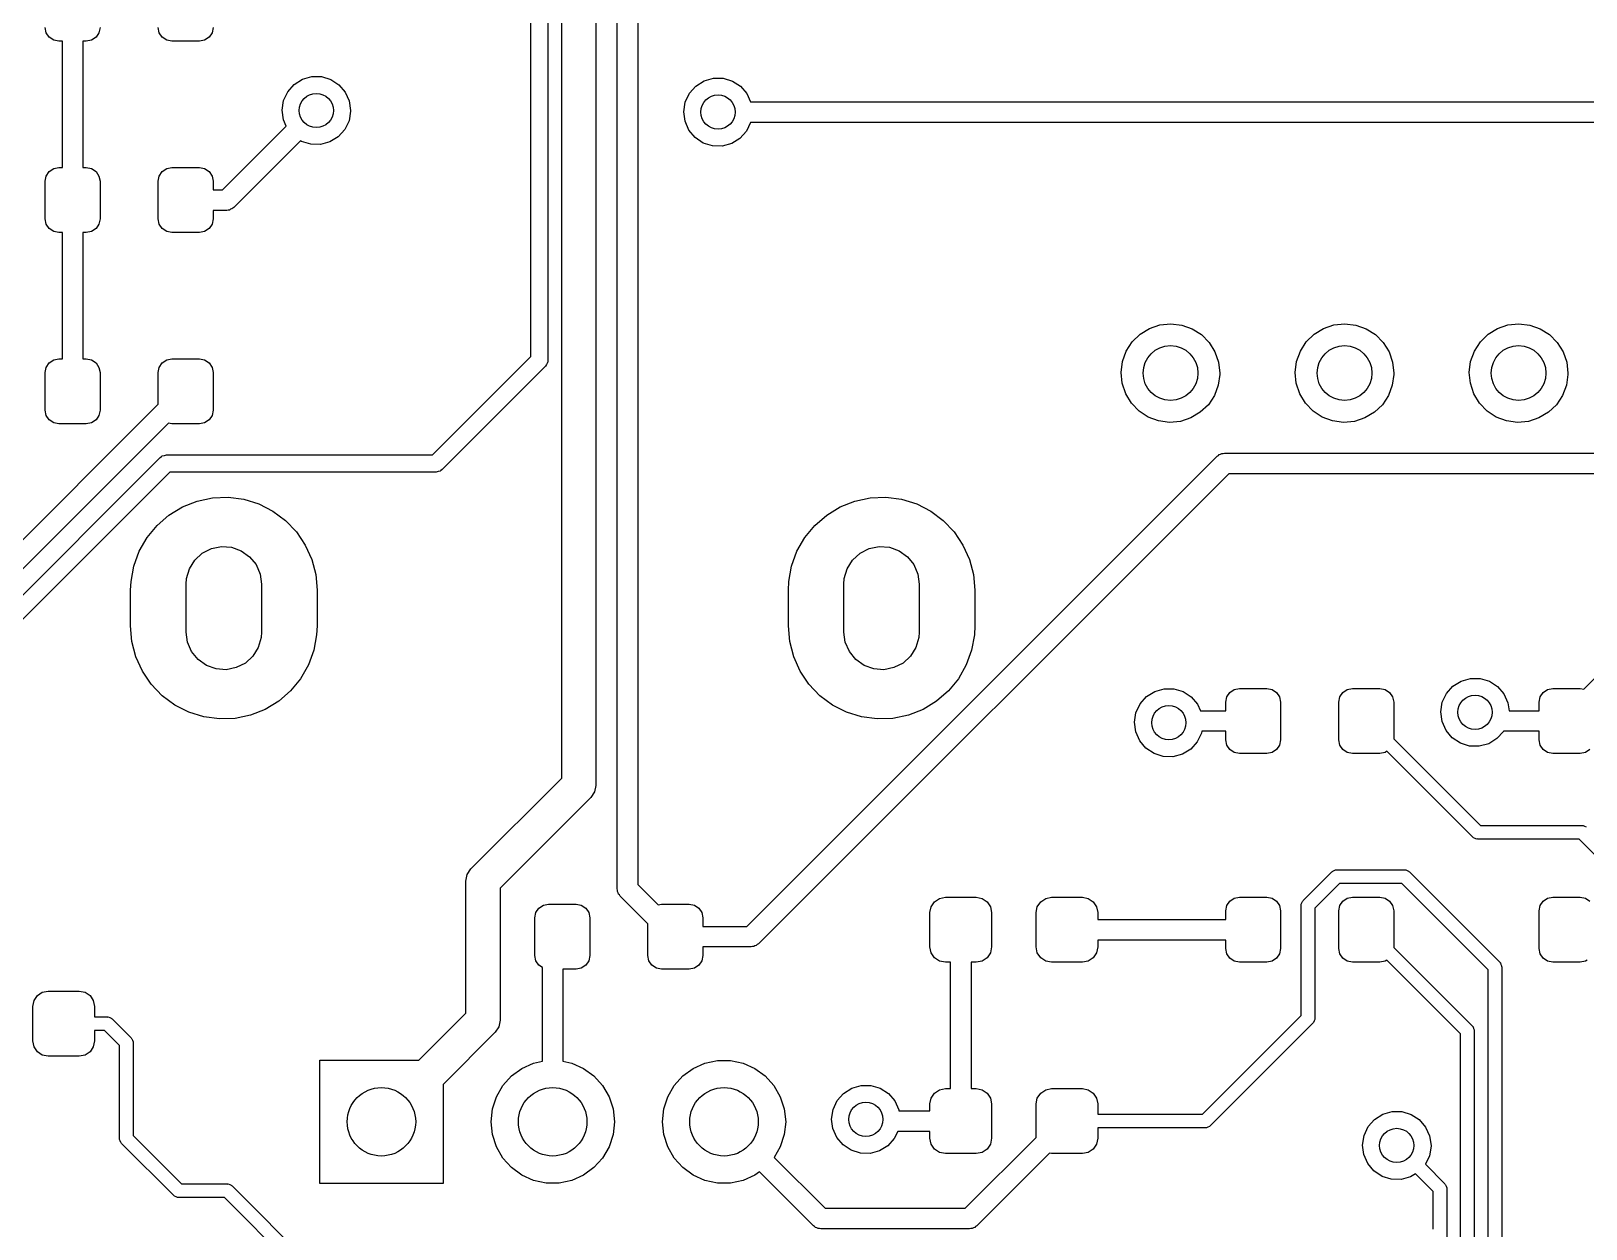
# Model space of a CAD drawing. Extents: x 74 to 208, y -143 to -31.
# Drawn here: x 104.78 to 127.47, y -90.47 to -72.99 of the extents above; entities that cross this region are included whole.
import ezdxf

# ---------------------------------------------------------------- set-up
doc = ezdxf.new("R2010")
doc.units = 0
doc.layers.add('BLACK', color=7, linetype='CONTINUOUS')

msp = doc.modelspace()

# ---------------------------------------------------------------- linework, layer by layer
at = {"layer": 'BLACK', "linetype": 'CONTINUOUS'}
for p, q in [((113.337, -85.5096), (113.337, -68.9356)), ((112.526, -83.8942), (112.526, -69.1408)), ((113.026, -69.0372), (113.026, -83.9978)), ((113.637, -68.9977), (113.637, -85.4475)), ((112.326, -69.8851), (112.326, -77.7905)), ((112.076, -77.7387), (112.076, -69.9369)), ((105.003, -73.0101), (104.988, -72.9336)), ((105.047, -73.075), (105.003, -73.0101)), ((105.773, -73.0101), (105.73, -73.075)), ((105.788, -72.9336), (105.773, -73.0101)), ((106.653, -73.0101), (106.638, -72.9336)), ((106.697, -73.075), (106.653, -73.0101)), ((107.423, -73.0101), (107.38, -73.075)), ((107.438, -72.9336), (107.423, -73.0101)), ((105.112, -73.1184), (105.047, -73.075)), ((105.188, -73.1336), (105.112, -73.1184)), ((105.238, -73.1336), (105.188, -73.1336)), ((105.238, -74.9776), (105.238, -73.1336)), ((105.588, -73.1336), (105.538, -73.1336)), ((105.538, -73.1336), (105.538, -74.9776)), ((105.665, -73.1184), (105.588, -73.1336)), ((105.73, -73.075), (105.665, -73.1184)), ((106.762, -73.1184), (106.697, -73.075)), ((106.838, -73.1336), (106.762, -73.1184)), ((107.238, -73.1336), (106.838, -73.1336)), ((107.315, -73.1184), (107.238, -73.1336)), ((107.38, -73.075), (107.315, -73.1184)), ((108.621, -73.7637), (108.741, -73.688)), ((108.741, -73.688), (108.878, -73.6491)), ((108.878, -73.6491), (109.019, -73.6499)), ((109.019, -73.6499), (109.155, -73.6906)), ((109.155, -73.6906), (109.274, -73.7677)), ((114.484, -73.7872), (114.604, -73.7116)), ((114.604, -73.7116), (114.74, -73.6726)), ((114.74, -73.6726), (114.882, -73.6735)), ((114.882, -73.6735), (115.018, -73.7141)), ((115.018, -73.7141), (115.137, -73.7912)), ((108.467, -73.9983), (108.528, -73.8699)), ((108.528, -73.8699), (108.621, -73.7637)), ((109.274, -73.7677), (109.367, -73.8751)), ((109.367, -73.8751), (109.425, -74.0041)), ((114.33, -74.0218), (114.39, -73.8935)), ((114.39, -73.8935), (114.484, -73.7872)), ((115.137, -73.7912), (115.229, -73.8986)), ((115.229, -73.8986), (115.284, -74.018)), ((108.446, -74.1383), (108.467, -73.9983)), ((108.464, -74.2789), (108.446, -74.1383)), ((109.445, -74.1567), (109.422, -74.2965)), ((109.425, -74.0041), (109.445, -74.1444)), ((109.445, -74.1444), (109.445, -74.1567)), ((114.308, -74.1619), (114.33, -74.0218)), ((114.326, -74.3025), (114.308, -74.1619)), ((115.284, -74.018), (132.537, -74.018)), ((107.575, -75.3026), (108.505, -74.3726)), ((108.505, -74.3726), (108.464, -74.2789)), ((109.36, -74.424), (109.265, -74.5291)), ((109.422, -74.2965), (109.36, -74.424)), ((114.384, -74.4322), (114.326, -74.3025)), ((115.284, -74.32), (115.223, -74.4476)), ((115.285, -74.318), (115.284, -74.32)), ((132.475, -74.318), (115.285, -74.318)), ((108.716, -74.5862), (107.743, -75.5587)), ((108.73, -74.5957), (108.716, -74.5862)), ((108.866, -74.638), (108.73, -74.5957)), ((109.007, -74.6406), (108.866, -74.638)), ((109.144, -74.6033), (109.007, -74.6406)), ((109.265, -74.5291), (109.144, -74.6033)), ((114.475, -74.5407), (114.384, -74.4322)), ((114.593, -74.6193), (114.475, -74.5407)), ((114.728, -74.6616), (114.593, -74.6193)), ((115.007, -74.6269), (114.87, -74.6642)), ((115.127, -74.5527), (115.007, -74.6269)), ((115.223, -74.4476), (115.127, -74.5527)), ((114.87, -74.6642), (114.728, -74.6616)), ((104.988, -75.1776), (105.003, -75.1011)), ((105.003, -75.1011), (105.047, -75.0362)), ((105.047, -75.0362), (105.112, -74.9928)), ((105.112, -74.9928), (105.188, -74.9776)), ((105.188, -74.9776), (105.238, -74.9776)), ((105.538, -74.9776), (105.588, -74.9776)), ((105.588, -74.9776), (105.665, -74.9928)), ((105.665, -74.9928), (105.73, -75.0362)), ((105.73, -75.0362), (105.773, -75.1011)), ((105.773, -75.1011), (105.788, -75.1776)), ((106.638, -75.1776), (106.653, -75.1011)), ((106.653, -75.1011), (106.697, -75.0362)), ((106.697, -75.0362), (106.762, -74.9928)), ((106.762, -74.9928), (106.838, -74.9776)), ((106.838, -74.9776), (107.238, -74.9776)), ((107.238, -74.9776), (107.315, -74.9928)), ((107.315, -74.9928), (107.38, -75.0362)), ((107.38, -75.0362), (107.423, -75.1011)), ((107.423, -75.1011), (107.438, -75.1776)), ((104.988, -75.7276), (104.988, -75.1776)), ((105.788, -75.1776), (105.788, -75.7276)), ((106.638, -75.7276), (106.638, -75.1776)), ((107.438, -75.1776), (107.438, -75.3026)), ((107.438, -75.3026), (107.575, -75.3026)), ((107.743, -75.5587), (107.726, -75.5685)), ((105.003, -75.8041), (104.988, -75.7276)), ((105.788, -75.7276), (105.773, -75.8041)), ((106.653, -75.8041), (106.638, -75.7276)), ((107.438, -75.7276), (107.423, -75.8041)), ((107.637, -75.6026), (107.438, -75.6026)), ((107.438, -75.6026), (107.438, -75.7276)), ((107.656, -75.5975), (107.637, -75.6026)), ((107.676, -75.5975), (107.656, -75.5975)), ((107.693, -75.5876), (107.676, -75.5975)), ((107.712, -75.5825), (107.693, -75.5876)), ((107.726, -75.5685), (107.712, -75.5825)), ((105.047, -75.869), (105.003, -75.8041)), ((105.112, -75.9124), (105.047, -75.869)), ((105.188, -75.9276), (105.112, -75.9124)), ((105.238, -75.9276), (105.188, -75.9276)), ((105.238, -77.7716), (105.238, -75.9276)), ((105.588, -75.9276), (105.538, -75.9276)), ((105.538, -75.9276), (105.538, -77.7716)), ((105.665, -75.9124), (105.588, -75.9276)), ((105.73, -75.869), (105.665, -75.9124)), ((105.773, -75.8041), (105.73, -75.869)), ((106.697, -75.869), (106.653, -75.8041)), ((106.762, -75.9124), (106.697, -75.869)), ((106.838, -75.9276), (106.762, -75.9124)), ((107.238, -75.9276), (106.838, -75.9276)), ((107.315, -75.9124), (107.238, -75.9276)), ((107.38, -75.869), (107.315, -75.9124)), ((107.423, -75.8041), (107.38, -75.869)), ((120.969, -77.4106), (121.105, -77.3265)), ((121.105, -77.3265), (121.257, -77.2748)), ((121.257, -77.2748), (121.417, -77.258)), ((121.417, -77.258), (121.576, -77.277)), ((121.576, -77.277), (121.728, -77.3309)), ((121.728, -77.3309), (121.863, -77.4169)), ((123.509, -77.4106), (123.645, -77.3265)), ((123.645, -77.3265), (123.797, -77.2748)), ((123.797, -77.2748), (123.957, -77.258)), ((123.957, -77.258), (124.116, -77.277)), ((124.116, -77.277), (124.268, -77.3309)), ((124.268, -77.3309), (124.403, -77.4169)), ((126.049, -77.4106), (126.185, -77.3265)), ((126.185, -77.3265), (126.337, -77.2748)), ((126.337, -77.2748), (126.497, -77.258)), ((126.497, -77.258), (126.656, -77.277)), ((126.656, -77.277), (126.808, -77.3309)), ((126.808, -77.3309), (126.943, -77.4169)), ((120.767, -77.6579), (120.854, -77.5229)), ((120.854, -77.5229), (120.969, -77.4106)), ((121.863, -77.4169), (121.976, -77.5308)), ((121.976, -77.5308), (122.061, -77.6669)), ((123.307, -77.6579), (123.394, -77.5229)), ((123.394, -77.5229), (123.509, -77.4106)), ((124.403, -77.4169), (124.516, -77.5308)), ((124.516, -77.5308), (124.601, -77.6669)), ((125.847, -77.6579), (125.934, -77.5229)), ((125.934, -77.5229), (126.049, -77.4106)), ((126.943, -77.4169), (127.056, -77.5308)), ((127.056, -77.5308), (127.141, -77.6669)), ((105.003, -77.8951), (105.047, -77.8302)), ((105.047, -77.8302), (105.112, -77.7868)), ((105.112, -77.7868), (105.188, -77.7716)), ((105.188, -77.7716), (105.238, -77.7716)), ((105.538, -77.7716), (105.588, -77.7716)), ((105.588, -77.7716), (105.665, -77.7868)), ((105.665, -77.7868), (105.73, -77.8302)), ((105.73, -77.8302), (105.773, -77.8951)), ((106.653, -77.8951), (106.697, -77.8302)), ((106.697, -77.8302), (106.762, -77.7868)), ((106.762, -77.7868), (106.838, -77.7716)), ((106.838, -77.7716), (107.238, -77.7716)), ((107.238, -77.7716), (107.315, -77.7868)), ((107.315, -77.7868), (107.38, -77.8302)), ((107.38, -77.8302), (107.423, -77.8951)), ((110.641, -79.1738), (112.076, -77.7387)), ((112.321, -77.826), (112.305, -77.8519)), ((112.322, -77.8196), (112.321, -77.826)), ((112.324, -77.8171), (112.322, -77.8196)), ((112.326, -77.7905), (112.323, -77.8125)), ((112.323, -77.8125), (112.324, -77.8171)), ((120.692, -77.9679), (120.712, -77.8087)), ((120.712, -77.8087), (120.767, -77.6579)), ((122.061, -77.6669), (122.114, -77.8185)), ((122.114, -77.8185), (122.132, -77.978)), ((123.232, -77.9679), (123.252, -77.8087)), ((123.252, -77.8087), (123.307, -77.6579)), ((124.601, -77.6669), (124.654, -77.8185)), ((124.654, -77.8185), (124.672, -77.978)), ((125.772, -77.9679), (125.792, -77.8087)), ((125.792, -77.8087), (125.847, -77.6579)), ((127.141, -77.6669), (127.194, -77.8185)), ((127.194, -77.8185), (127.212, -77.978)), ((104.988, -77.9716), (105.003, -77.8951)), ((104.988, -78.5216), (104.988, -77.9716)), ((105.773, -77.8951), (105.788, -77.9716)), ((105.788, -77.9716), (105.788, -78.5216)), ((106.638, -77.9716), (106.653, -77.8951)), ((106.638, -78.4345), (106.638, -77.9716)), ((107.423, -77.8951), (107.438, -77.9716)), ((107.438, -77.9716), (107.438, -78.5216)), ((112.29, -77.8789), (110.782, -79.3872)), ((112.305, -77.8519), (112.29, -77.8789)), ((120.708, -78.1277), (120.692, -77.9679)), ((122.132, -77.9981), (122.109, -78.1571)), ((122.132, -77.978), (122.132, -77.9981)), ((123.248, -78.1277), (123.232, -77.9679)), ((124.672, -77.9981), (124.649, -78.1571)), ((124.672, -77.978), (124.672, -77.9981)), ((125.788, -78.1277), (125.772, -77.9679)), ((127.212, -77.9981), (127.189, -78.1571)), ((127.212, -77.978), (127.212, -77.9981)), ((120.758, -78.28), (120.708, -78.1277)), ((120.842, -78.4173), (120.758, -78.28)), ((122.109, -78.1571), (122.052, -78.3071)), ((123.298, -78.28), (123.248, -78.1277)), ((123.382, -78.4173), (123.298, -78.28)), ((124.649, -78.1571), (124.592, -78.3071)), ((125.838, -78.28), (125.788, -78.1277)), ((125.922, -78.4173), (125.838, -78.28)), ((127.189, -78.1571), (127.132, -78.3071)), ((98.0649, -87.0077), (106.638, -78.4345)), ((120.953, -78.5328), (120.842, -78.4173)), ((121.964, -78.4408), (121.847, -78.5515)), ((122.052, -78.3071), (121.964, -78.4408)), ((123.493, -78.5328), (123.382, -78.4173)), ((124.504, -78.4408), (124.387, -78.5515)), ((124.592, -78.3071), (124.504, -78.4408)), ((126.033, -78.5328), (125.922, -78.4173)), ((127.044, -78.4408), (126.927, -78.5515)), ((127.132, -78.3071), (127.044, -78.4408)), ((106.786, -78.7112), (98.321, -87.1759)), ((105.003, -78.5981), (104.988, -78.5216)), ((105.047, -78.663), (105.003, -78.5981)), ((105.112, -78.7064), (105.047, -78.663)), ((105.188, -78.7216), (105.112, -78.7064)), ((105.588, -78.7216), (105.188, -78.7216)), ((105.665, -78.7064), (105.588, -78.7216)), ((105.73, -78.663), (105.665, -78.7064)), ((105.773, -78.5981), (105.73, -78.663)), ((105.788, -78.5216), (105.773, -78.5981)), ((106.838, -78.7216), (106.786, -78.7112)), ((107.238, -78.7216), (106.838, -78.7216)), ((107.315, -78.7064), (107.238, -78.7216)), ((107.38, -78.663), (107.315, -78.7064)), ((107.423, -78.5981), (107.38, -78.663)), ((107.438, -78.5216), (107.423, -78.5981)), ((121.087, -78.6207), (120.953, -78.5328)), ((121.238, -78.6766), (121.087, -78.6207)), ((121.397, -78.6978), (121.238, -78.6766)), ((121.557, -78.6833), (121.397, -78.6978)), ((121.709, -78.6337), (121.557, -78.6833)), ((121.847, -78.5515), (121.709, -78.6337)), ((123.627, -78.6207), (123.493, -78.5328)), ((123.778, -78.6766), (123.627, -78.6207)), ((123.937, -78.6978), (123.778, -78.6766)), ((124.097, -78.6833), (123.937, -78.6978)), ((124.249, -78.6337), (124.097, -78.6833)), ((124.387, -78.5515), (124.249, -78.6337)), ((126.167, -78.6207), (126.033, -78.5328)), ((126.318, -78.6766), (126.167, -78.6207)), ((126.477, -78.6978), (126.318, -78.6766)), ((126.637, -78.6833), (126.477, -78.6978)), ((126.789, -78.6337), (126.637, -78.6833)), ((126.927, -78.5515), (126.789, -78.6337)), ((106.686, -79.1971), (106.689, -79.1936)), ((106.689, -79.1936), (106.691, -79.1928)), ((106.691, -79.1928), (106.697, -79.1889)), ((106.697, -79.1889), (106.727, -79.1825)), ((106.727, -79.1825), (106.756, -79.1738)), ((106.756, -79.1738), (110.641, -79.1738)), ((115.228, -86.0576), (122.093, -79.1927)), ((122.093, -79.1927), (122.11, -79.1829)), ((122.11, -79.1829), (122.124, -79.1689)), ((122.124, -79.1689), (122.143, -79.1638)), ((122.143, -79.1638), (122.161, -79.1539)), ((122.161, -79.1539), (122.18, -79.1539)), ((122.18, -79.1539), (122.199, -79.1488)), ((122.199, -79.1488), (133.655, -79.1488)), ((100.434, -85.4441), (106.668, -79.2104)), ((106.668, -79.2104), (106.686, -79.1971)), ((110.723, -79.4151), (110.693, -79.4238)), ((110.753, -79.4087), (110.723, -79.4151)), ((110.758, -79.4048), (110.753, -79.4087)), ((110.761, -79.404), (110.758, -79.4048)), ((110.764, -79.4005), (110.761, -79.404)), ((110.782, -79.3872), (110.764, -79.4005)), ((106.808, -79.4238), (100.647, -85.5843)), ((110.693, -79.4238), (106.808, -79.4238)), ((122.262, -79.4488), (115.397, -86.3137)), ((133.593, -79.4488), (122.262, -79.4488)), ((106.99, -79.9318), (107.204, -79.8474)), ((107.204, -79.8474), (107.429, -79.8001)), ((107.429, -79.8001), (107.659, -79.7915)), ((107.659, -79.7915), (107.887, -79.8217)), ((107.887, -79.8217), (108.107, -79.8899)), ((116.59, -79.9318), (116.804, -79.8474)), ((116.804, -79.8474), (117.029, -79.8001)), ((117.029, -79.8001), (117.259, -79.7915)), ((117.259, -79.7915), (117.487, -79.8217)), ((117.487, -79.8217), (117.707, -79.8899)), ((106.62, -80.2019), (106.794, -80.0511)), ((106.794, -80.0511), (106.99, -79.9318)), ((108.107, -79.8899), (108.312, -79.9941)), ((108.312, -79.9941), (108.496, -80.1314)), ((116.22, -80.2019), (116.394, -80.0511)), ((116.394, -80.0511), (116.59, -79.9318)), ((117.707, -79.8899), (117.912, -79.9941)), ((117.912, -79.9941), (118.096, -80.1314)), ((106.474, -80.3797), (106.62, -80.2019)), ((108.496, -80.1314), (108.655, -80.2978)), ((108.655, -80.2978), (108.783, -80.4886)), ((116.074, -80.3797), (116.22, -80.2019)), ((118.096, -80.1314), (118.255, -80.2978)), ((118.255, -80.2978), (118.383, -80.4886)), ((106.36, -80.5795), (106.474, -80.3797)), ((107.281, -80.6084), (107.414, -80.5406)), ((107.414, -80.5406), (107.56, -80.5111)), ((107.56, -80.5111), (107.709, -80.522)), ((107.709, -80.522), (107.85, -80.5726)), ((108.783, -80.4886), (108.878, -80.6983)), ((115.96, -80.5795), (116.074, -80.3797)), ((116.881, -80.6084), (117.014, -80.5406)), ((117.014, -80.5406), (117.16, -80.5111)), ((117.16, -80.5111), (117.309, -80.522)), ((117.309, -80.522), (117.45, -80.5726)), ((118.383, -80.4886), (118.478, -80.6983)), ((106.282, -80.7957), (106.36, -80.5795)), ((107.093, -80.8363), (107.171, -80.7094)), ((107.171, -80.7094), (107.281, -80.6084)), ((107.85, -80.5726), (107.972, -80.6591)), ((107.972, -80.6591), (108.065, -80.7751)), ((108.065, -80.7751), (108.125, -80.9121)), ((108.878, -80.6983), (108.936, -80.9209)), ((115.882, -80.7957), (115.96, -80.5795)), ((116.693, -80.8363), (116.771, -80.7094)), ((116.771, -80.7094), (116.881, -80.6084)), ((117.45, -80.5726), (117.572, -80.6591)), ((117.572, -80.6591), (117.665, -80.7751)), ((117.665, -80.7751), (117.725, -80.9121)), ((118.478, -80.6983), (118.536, -80.9209)), ((106.241, -81.022), (106.282, -80.7957)), ((107.045, -81.06), (107.051, -80.9797)), ((107.051, -80.9797), (107.093, -80.8363)), ((108.125, -80.9121), (108.145, -81.06)), ((108.936, -80.9209), (108.955, -81.15)), ((115.841, -81.022), (115.882, -80.7957)), ((116.645, -81.06), (116.651, -80.9797)), ((116.651, -80.9797), (116.693, -80.8363)), ((117.725, -80.9121), (117.745, -81.06)), ((118.536, -80.9209), (118.555, -81.15)), ((106.235, -81.15), (106.241, -81.022)), ((106.235, -81.67), (106.235, -81.15)), ((107.045, -81.76), (107.045, -81.06)), ((108.145, -81.06), (108.145, -81.76)), ((108.955, -81.15), (108.955, -81.67)), ((115.835, -81.15), (115.841, -81.022)), ((115.835, -81.67), (115.835, -81.15)), ((116.645, -81.76), (116.645, -81.06)), ((117.745, -81.06), (117.745, -81.76)), ((118.555, -81.15), (118.555, -81.67)), ((106.254, -81.8991), (106.235, -81.67)), ((108.955, -81.67), (108.949, -81.798)), ((115.854, -81.8991), (115.835, -81.67)), ((118.555, -81.67), (118.549, -81.798)), ((106.312, -82.1217), (106.254, -81.8991)), ((107.065, -81.9079), (107.045, -81.76)), ((107.125, -82.0449), (107.065, -81.9079)), ((108.139, -81.8403), (108.097, -81.9837)), ((108.145, -81.76), (108.139, -81.8403)), ((108.949, -81.798), (108.908, -82.0243)), ((115.912, -82.1217), (115.854, -81.8991)), ((116.665, -81.9079), (116.645, -81.76)), ((116.725, -82.0449), (116.665, -81.9079)), ((117.739, -81.8403), (117.697, -81.9837)), ((117.745, -81.76), (117.739, -81.8403)), ((118.549, -81.798), (118.508, -82.0243)), ((106.407, -82.3314), (106.312, -82.1217)), ((107.218, -82.1609), (107.125, -82.0449)), ((108.019, -82.1106), (107.909, -82.2116)), ((108.097, -81.9837), (108.019, -82.1106)), ((108.908, -82.0243), (108.83, -82.2405)), ((116.007, -82.3314), (115.912, -82.1217)), ((116.818, -82.1609), (116.725, -82.0449)), ((117.619, -82.1106), (117.509, -82.2116)), ((117.697, -81.9837), (117.619, -82.1106)), ((118.508, -82.0243), (118.43, -82.2405)), ((127.443, -82.5934), (128.101, -81.9359)), ((106.535, -82.5222), (106.407, -82.3314)), ((107.34, -82.2474), (107.218, -82.1609)), ((107.481, -82.298), (107.34, -82.2474)), ((107.63, -82.3089), (107.481, -82.298)), ((107.776, -82.2794), (107.63, -82.3089)), ((107.909, -82.2116), (107.776, -82.2794)), ((108.83, -82.2405), (108.716, -82.4403)), ((116.135, -82.5222), (116.007, -82.3314)), ((116.94, -82.2474), (116.818, -82.1609)), ((117.081, -82.298), (116.94, -82.2474)), ((117.23, -82.3089), (117.081, -82.298)), ((117.376, -82.2794), (117.23, -82.3089)), ((117.509, -82.2116), (117.376, -82.2794)), ((118.43, -82.2405), (118.316, -82.4403)), ((106.694, -82.6886), (106.535, -82.5222)), ((108.716, -82.4403), (108.57, -82.6181)), ((116.294, -82.6886), (116.135, -82.5222)), ((118.316, -82.4403), (118.17, -82.6181)), ((121.182, -82.627), (121.319, -82.588)), ((121.319, -82.588), (121.461, -82.5889)), ((121.461, -82.5889), (121.596, -82.6295)), ((122.278, -82.6416), (122.342, -82.5982)), ((122.342, -82.5982), (122.419, -82.583)), ((122.419, -82.583), (122.819, -82.583)), ((122.819, -82.583), (122.896, -82.5982)), ((122.896, -82.5982), (122.96, -82.6416)), ((123.928, -82.6416), (123.992, -82.5982)), ((123.992, -82.5982), (124.069, -82.583)), ((124.069, -82.583), (124.469, -82.583)), ((124.469, -82.583), (124.546, -82.5982)), ((124.546, -82.5982), (124.61, -82.6416)), ((125.439, -82.6565), (125.533, -82.5502)), ((125.533, -82.5502), (125.653, -82.4746)), ((125.653, -82.4746), (125.789, -82.4356)), ((125.789, -82.4356), (125.931, -82.4365)), ((125.931, -82.4365), (126.067, -82.4771)), ((126.067, -82.4771), (126.186, -82.5542)), ((126.186, -82.5542), (126.278, -82.6616)), ((126.85, -82.6416), (126.914, -82.5982)), ((126.914, -82.5982), (126.991, -82.583)), ((126.991, -82.583), (127.391, -82.583)), ((127.391, -82.583), (127.443, -82.5934)), ((106.878, -82.8259), (106.694, -82.6886)), ((107.083, -82.9301), (106.878, -82.8259)), ((108.396, -82.7689), (108.2, -82.8882)), ((108.57, -82.6181), (108.396, -82.7689)), ((116.478, -82.8259), (116.294, -82.6886)), ((116.683, -82.9301), (116.478, -82.8259)), ((117.996, -82.7689), (117.8, -82.8882)), ((118.17, -82.6181), (117.996, -82.7689)), ((120.908, -82.9372), (120.969, -82.8089)), ((120.969, -82.8089), (121.063, -82.7026)), ((121.063, -82.7026), (121.182, -82.627)), ((121.596, -82.6295), (121.715, -82.7066)), ((121.715, -82.7066), (121.808, -82.814)), ((121.808, -82.814), (121.851, -82.908)), ((122.219, -82.783), (122.234, -82.7065)), ((122.219, -82.908), (122.219, -82.783)), ((122.234, -82.7065), (122.278, -82.6416)), ((122.96, -82.6416), (123.004, -82.7065)), ((123.004, -82.7065), (123.019, -82.783)), ((123.019, -82.783), (123.019, -83.333)), ((123.869, -82.783), (123.884, -82.7065)), ((123.869, -83.333), (123.869, -82.783)), ((123.884, -82.7065), (123.928, -82.6416)), ((124.61, -82.6416), (124.654, -82.7065)), ((124.654, -82.7065), (124.669, -82.783)), ((124.669, -82.783), (124.669, -83.3166)), ((125.357, -82.9249), (125.379, -82.7848)), ((125.379, -82.7848), (125.439, -82.6565)), ((126.278, -82.6616), (126.337, -82.7907)), ((126.337, -82.7907), (126.354, -82.908)), ((126.791, -82.783), (126.806, -82.7065)), ((126.791, -82.908), (126.791, -82.783)), ((126.806, -82.7065), (126.85, -82.6416)), ((107.303, -82.9983), (107.083, -82.9301)), ((107.531, -83.0285), (107.303, -82.9983)), ((107.761, -83.0199), (107.531, -83.0285)), ((107.986, -82.9726), (107.761, -83.0199)), ((108.2, -82.8882), (107.986, -82.9726)), ((116.903, -82.9983), (116.683, -82.9301)), ((117.131, -83.0285), (116.903, -82.9983)), ((117.361, -83.0199), (117.131, -83.0285)), ((117.586, -82.9726), (117.361, -83.0199)), ((117.8, -82.8882), (117.586, -82.9726)), ((120.887, -83.0773), (120.908, -82.9372)), ((121.851, -82.908), (122.219, -82.908)), ((125.375, -83.0655), (125.357, -82.9249)), ((126.354, -82.908), (126.791, -82.908)), ((120.905, -83.2179), (120.887, -83.0773)), ((120.962, -83.3476), (120.905, -83.2179)), ((121.863, -83.2354), (121.801, -83.363)), ((121.868, -83.208), (121.863, -83.2354)), ((122.219, -83.208), (121.868, -83.208)), ((122.219, -83.333), (122.219, -83.208)), ((125.433, -83.1952), (125.375, -83.0655)), ((125.524, -83.3037), (125.433, -83.1952)), ((126.272, -83.2106), (126.176, -83.3157)), ((126.273, -83.208), (126.272, -83.2106)), ((126.791, -83.208), (126.273, -83.208)), ((126.791, -83.333), (126.791, -83.208)), ((121.053, -83.4561), (120.962, -83.3476)), ((121.171, -83.5347), (121.053, -83.4561)), ((121.706, -83.4681), (121.585, -83.5423)), ((121.801, -83.363), (121.706, -83.4681)), ((122.234, -83.4095), (122.219, -83.333)), ((122.278, -83.4744), (122.234, -83.4095)), ((122.342, -83.5178), (122.278, -83.4744)), ((122.96, -83.4744), (122.896, -83.5178)), ((123.004, -83.4095), (122.96, -83.4744)), ((123.019, -83.333), (123.004, -83.4095)), ((123.884, -83.4095), (123.869, -83.333)), ((123.928, -83.4744), (123.884, -83.4095)), ((123.992, -83.5178), (123.928, -83.4744)), ((124.571, -83.501), (124.546, -83.5178)), ((125.824, -84.7543), (124.571, -83.501)), ((124.669, -83.3166), (125.936, -84.5836)), ((125.642, -83.3823), (125.524, -83.3037)), ((125.777, -83.4246), (125.642, -83.3823)), ((125.919, -83.4272), (125.777, -83.4246)), ((126.056, -83.3899), (125.919, -83.4272)), ((126.176, -83.3157), (126.056, -83.3899)), ((126.806, -83.4095), (126.791, -83.333)), ((126.85, -83.4744), (126.806, -83.4095)), ((126.914, -83.5178), (126.85, -83.4744)), ((127.532, -83.4744), (127.468, -83.5178)), ((121.307, -83.577), (121.171, -83.5347)), ((121.448, -83.5796), (121.307, -83.577)), ((121.585, -83.5423), (121.448, -83.5796)), ((122.419, -83.533), (122.342, -83.5178)), ((122.819, -83.533), (122.419, -83.533)), ((122.896, -83.5178), (122.819, -83.533)), ((124.069, -83.533), (123.992, -83.5178)), ((124.469, -83.533), (124.069, -83.533)), ((124.546, -83.5178), (124.469, -83.533)), ((126.991, -83.533), (126.914, -83.5178)), ((127.391, -83.533), (126.991, -83.533)), ((127.468, -83.5178), (127.391, -83.533)), ((111.202, -85.218), (112.526, -83.8942)), ((112.953, -84.1746), (111.629, -85.4984)), ((113.007, -84.0935), (112.953, -84.1746)), ((112.953, -84.1746), (112.953, -84.1746)), ((113.026, -83.9978), (113.007, -84.0935)), ((125.936, -84.5836), (127.419, -84.5836)), ((127.419, -84.5836), (127.426, -84.5861)), ((127.426, -84.5861), (127.434, -84.5848)), ((127.434, -84.5848), (127.455, -84.5955)), ((127.455, -84.5955), (127.477, -84.6027)), ((125.831, -84.758), (125.824, -84.7543)), ((125.836, -84.7645), (125.831, -84.758)), ((125.858, -84.7717), (125.836, -84.7645)), ((125.879, -84.7824), (125.858, -84.7717)), ((125.887, -84.7811), (125.879, -84.7824)), ((125.895, -84.7836), (125.887, -84.7811)), ((127.377, -84.7836), (125.895, -84.7836)), ((128.441, -85.8474), (127.377, -84.7836)), ((111.129, -85.3948), (111.148, -85.2991)), ((111.148, -85.2991), (111.202, -85.218)), ((123.348, -85.6797), (123.767, -85.2603)), ((123.767, -85.2603), (123.774, -85.2566)), ((123.774, -85.2566), (123.779, -85.2501)), ((123.779, -85.2501), (123.801, -85.2429)), ((123.801, -85.2429), (123.822, -85.2322)), ((123.822, -85.2322), (123.83, -85.2335)), ((123.83, -85.2335), (123.838, -85.231)), ((123.838, -85.231), (124.828, -85.231)), ((124.828, -85.231), (124.836, -85.2335)), ((124.836, -85.2335), (124.844, -85.2322)), ((124.844, -85.2322), (124.865, -85.2429)), ((124.865, -85.2429), (124.887, -85.2501)), ((124.887, -85.2501), (124.892, -85.2566)), ((124.892, -85.2566), (124.899, -85.2603)), ((124.899, -85.2603), (126.217, -86.5783)), ((111.129, -87.3224), (111.129, -85.3948)), ((111.629, -85.4984), (111.629, -87.426)), ((113.342, -85.5287), (113.337, -85.5096)), ((113.342, -85.5484), (113.342, -85.5287)), ((113.352, -85.5655), (113.342, -85.5484)), ((113.637, -85.4475), (113.933, -85.743)), ((123.879, -85.431), (123.519, -85.7918)), ((124.787, -85.431), (123.879, -85.431)), ((126.046, -86.6904), (124.787, -85.431)), ((112.194, -85.7912), (112.259, -85.7478)), ((112.259, -85.7478), (112.335, -85.7326)), ((112.335, -85.7326), (112.735, -85.7326)), ((112.735, -85.7326), (112.812, -85.7478)), ((112.812, -85.7478), (112.877, -85.7912)), ((113.357, -85.5846), (113.352, -85.5655)), ((113.371, -85.5986), (113.357, -85.5846)), ((113.381, -85.6157), (113.371, -85.5986)), ((113.785, -86.0197), (113.381, -85.6157)), ((113.933, -85.743), (113.985, -85.7326)), ((113.985, -85.7326), (114.385, -85.7326)), ((114.385, -85.7326), (114.462, -85.7478)), ((114.462, -85.7478), (114.527, -85.7912)), ((117.901, -85.856), (117.918, -85.7699)), ((117.918, -85.7699), (117.967, -85.6969)), ((117.967, -85.6969), (118.04, -85.6481)), ((118.04, -85.6481), (118.126, -85.631)), ((118.126, -85.631), (118.576, -85.631)), ((118.576, -85.631), (118.662, -85.6481)), ((118.662, -85.6481), (118.735, -85.6969)), ((118.735, -85.6969), (118.784, -85.7699)), ((118.784, -85.7699), (118.801, -85.856)), ((119.451, -85.856), (119.468, -85.7699)), ((119.468, -85.7699), (119.517, -85.6969)), ((119.517, -85.6969), (119.59, -85.6481)), ((119.59, -85.6481), (119.676, -85.631)), ((119.676, -85.631), (120.126, -85.631)), ((120.126, -85.631), (120.212, -85.6481)), ((120.212, -85.6481), (120.285, -85.6969)), ((120.285, -85.6969), (120.334, -85.7699)), ((120.334, -85.7699), (120.351, -85.856)), ((122.219, -85.831), (122.234, -85.7545)), ((122.234, -85.7545), (122.278, -85.6896)), ((122.278, -85.6896), (122.342, -85.6462)), ((122.342, -85.6462), (122.419, -85.631)), ((122.419, -85.631), (122.819, -85.631)), ((122.819, -85.631), (122.896, -85.6462)), ((122.896, -85.6462), (122.96, -85.6896)), ((122.96, -85.6896), (123.004, -85.7545)), ((123.004, -85.7545), (123.019, -85.831)), ((123.319, -85.7504), (123.321, -85.7427)), ((123.319, -87.36), (123.319, -85.7504)), ((123.32, -85.7348), (123.33, -85.7139)), ((123.321, -85.7427), (123.32, -85.7348)), ((123.33, -85.7139), (123.338, -85.6916)), ((123.338, -85.6916), (123.344, -85.6869)), ((123.344, -85.6869), (123.348, -85.6797)), ((123.869, -85.831), (123.884, -85.7545)), ((123.884, -85.7545), (123.928, -85.6896)), ((123.928, -85.6896), (123.992, -85.6462)), ((123.992, -85.6462), (124.069, -85.631)), ((124.069, -85.631), (124.469, -85.631)), ((124.469, -85.631), (124.546, -85.6462)), ((124.546, -85.6462), (124.61, -85.6896)), ((124.61, -85.6896), (124.654, -85.7545)), ((124.654, -85.7545), (124.669, -85.831)), ((126.791, -85.831), (126.806, -85.7545)), ((126.806, -85.7545), (126.85, -85.6896)), ((126.85, -85.6896), (126.914, -85.6462)), ((126.914, -85.6462), (126.991, -85.631)), ((126.991, -85.631), (127.391, -85.631)), ((127.391, -85.631), (127.468, -85.6462)), ((127.468, -85.6462), (127.532, -85.6896)), ((112.135, -85.9326), (112.15, -85.8561)), ((112.135, -86.4826), (112.135, -85.9326)), ((112.15, -85.8561), (112.194, -85.7912)), ((112.877, -85.7912), (112.92, -85.8561)), ((112.92, -85.8561), (112.935, -85.9326)), ((112.935, -85.9326), (112.935, -86.4826)), ((114.527, -85.7912), (114.57, -85.8561)), ((114.57, -85.8561), (114.585, -85.9326)), ((114.585, -85.9326), (114.585, -86.0576)), ((117.901, -86.356), (117.901, -85.856)), ((118.801, -85.856), (118.801, -86.356)), ((119.451, -86.356), (119.451, -85.856)), ((120.351, -85.856), (120.351, -85.956)), ((120.351, -85.956), (122.219, -85.956)), ((122.219, -85.956), (122.219, -85.831)), ((123.019, -85.831), (123.019, -86.381)), ((123.519, -85.7918), (123.519, -87.4014)), ((123.869, -86.381), (123.869, -85.831)), ((124.669, -85.831), (124.669, -86.3646)), ((126.791, -86.381), (126.791, -85.831)), ((113.785, -86.4826), (113.785, -86.0197)), ((114.585, -86.0576), (115.228, -86.0576)), ((115.291, -86.3576), (114.585, -86.3576)), ((114.585, -86.3576), (114.585, -86.4826)), ((115.31, -86.3525), (115.291, -86.3576)), ((115.329, -86.3525), (115.31, -86.3525)), ((115.347, -86.3426), (115.329, -86.3525)), ((115.366, -86.3375), (115.347, -86.3426)), ((115.38, -86.3235), (115.366, -86.3375)), ((115.397, -86.3137), (115.38, -86.3235)), ((117.918, -86.4421), (117.901, -86.356)), ((117.967, -86.5151), (117.918, -86.4421)), ((118.784, -86.4421), (118.735, -86.5151)), ((118.801, -86.356), (118.784, -86.4421)), ((119.468, -86.4421), (119.451, -86.356)), ((119.517, -86.5151), (119.468, -86.4421)), ((120.334, -86.4421), (120.285, -86.5151)), ((120.351, -86.356), (120.334, -86.4421)), ((122.219, -86.256), (120.351, -86.256)), ((120.351, -86.256), (120.351, -86.356)), ((122.219, -86.381), (122.219, -86.256)), ((122.234, -86.4575), (122.219, -86.381)), ((122.278, -86.5224), (122.234, -86.4575)), ((123.004, -86.4575), (122.96, -86.5224)), ((123.019, -86.381), (123.004, -86.4575)), ((123.884, -86.4575), (123.869, -86.381)), ((123.928, -86.5224), (123.884, -86.4575)), ((124.669, -86.3646), (125.817, -87.5123)), ((126.806, -86.4575), (126.791, -86.381)), ((126.85, -86.5224), (126.806, -86.4575)), ((112.15, -86.5591), (112.135, -86.4826)), ((112.194, -86.624), (112.15, -86.5591)), ((112.245, -86.6582), (112.194, -86.624)), ((112.245, -88.0268), (112.245, -86.6582)), ((112.735, -86.6826), (112.545, -86.6826)), ((112.545, -86.6826), (112.545, -88.0268)), ((112.812, -86.6674), (112.735, -86.6826)), ((112.877, -86.624), (112.812, -86.6674)), ((112.92, -86.5591), (112.877, -86.624)), ((112.935, -86.4826), (112.92, -86.5591)), ((113.8, -86.5591), (113.785, -86.4826)), ((113.844, -86.624), (113.8, -86.5591)), ((113.909, -86.6674), (113.844, -86.624)), ((113.985, -86.6826), (113.909, -86.6674)), ((114.385, -86.6826), (113.985, -86.6826)), ((114.462, -86.6674), (114.385, -86.6826)), ((114.527, -86.624), (114.462, -86.6674)), ((114.57, -86.5591), (114.527, -86.624)), ((114.585, -86.4826), (114.57, -86.5591)), ((118.04, -86.5639), (117.967, -86.5151)), ((118.126, -86.581), (118.04, -86.5639)), ((118.201, -86.581), (118.126, -86.581)), ((118.201, -88.425), (118.201, -86.581)), ((118.576, -86.581), (118.501, -86.581)), ((118.501, -86.581), (118.501, -88.425)), ((118.662, -86.5639), (118.576, -86.581)), ((118.735, -86.5151), (118.662, -86.5639)), ((119.59, -86.5639), (119.517, -86.5151)), ((119.676, -86.581), (119.59, -86.5639)), ((120.126, -86.581), (119.676, -86.581)), ((120.212, -86.5639), (120.126, -86.581)), ((120.285, -86.5151), (120.212, -86.5639)), ((122.342, -86.5658), (122.278, -86.5224)), ((122.419, -86.581), (122.342, -86.5658)), ((122.819, -86.581), (122.419, -86.581)), ((122.896, -86.5658), (122.819, -86.581)), ((122.96, -86.5224), (122.896, -86.5658)), ((123.992, -86.5658), (123.928, -86.5224)), ((124.069, -86.581), (123.992, -86.5658)), ((124.469, -86.581), (124.069, -86.581)), ((124.546, -86.5658), (124.469, -86.581)), ((124.571, -86.549), (124.546, -86.5658)), ((125.646, -87.6244), (124.571, -86.549)), ((126.217, -86.5783), (126.22, -86.5855)), ((126.22, -86.5855), (126.227, -86.5902)), ((126.227, -86.5902), (126.234, -86.6125)), ((126.234, -86.6125), (126.245, -86.6334)), ((126.245, -86.6334), (126.244, -86.6413)), ((126.244, -86.6413), (126.246, -86.649)), ((126.246, -86.649), (126.246, -91.976)), ((126.914, -86.5658), (126.85, -86.5224)), ((126.991, -86.581), (126.914, -86.5658)), ((127.391, -86.581), (126.991, -86.581)), ((127.468, -86.5658), (127.391, -86.581)), ((127.493, -86.549), (127.468, -86.5658)), ((126.046, -91.976), (126.046, -86.6904)), ((104.825, -87.1415), (104.874, -87.0685)), ((104.874, -87.0685), (104.946, -87.0197)), ((104.946, -87.0197), (105.033, -87.0026)), ((105.033, -87.0026), (105.483, -87.0026)), ((105.483, -87.0026), (105.569, -87.0197)), ((105.569, -87.0197), (105.642, -87.0685)), ((105.642, -87.0685), (105.69, -87.1415)), ((104.808, -87.2276), (104.825, -87.1415)), ((104.808, -87.7276), (104.808, -87.2276)), ((105.69, -87.1415), (105.708, -87.2276)), ((105.708, -87.2276), (105.708, -87.3776)), ((110.441, -88.01), (111.129, -87.3224)), ((121.879, -88.8), (123.319, -87.36)), ((105.708, -87.3776), (105.893, -87.3776)), ((105.851, -87.5776), (105.708, -87.5776)), ((105.708, -87.5776), (105.708, -87.7276)), ((106.072, -87.7984), (105.851, -87.5776)), ((105.893, -87.3776), (105.9, -87.3801)), ((105.9, -87.3801), (105.908, -87.3788)), ((105.908, -87.3788), (105.929, -87.3895)), ((105.929, -87.3895), (105.951, -87.3967)), ((105.951, -87.3967), (105.956, -87.4032)), ((105.956, -87.4032), (105.963, -87.4069)), ((105.963, -87.4069), (106.243, -87.6863)), ((111.61, -87.5217), (111.556, -87.6028)), ((111.629, -87.426), (111.61, -87.5217)), ((123.489, -87.4721), (121.991, -88.9707)), ((123.493, -87.4649), (123.489, -87.4721)), ((123.5, -87.4602), (123.493, -87.4649)), ((123.507, -87.4379), (123.5, -87.4602)), ((123.517, -87.417), (123.507, -87.4379)), ((123.519, -87.4014), (123.516, -87.4091)), ((123.516, -87.4091), (123.517, -87.417)), ((125.817, -87.5123), (125.82, -87.5195)), ((125.82, -87.5195), (125.827, -87.5242)), ((125.827, -87.5242), (125.834, -87.5465)), ((125.834, -87.5465), (125.845, -87.5674)), ((125.845, -87.5674), (125.844, -87.5753)), ((125.844, -87.5753), (125.846, -87.583)), ((125.846, -87.583), (125.846, -91.976)), ((104.825, -87.8137), (104.808, -87.7276)), ((104.874, -87.8867), (104.825, -87.8137)), ((105.69, -87.8137), (105.642, -87.8867)), ((105.708, -87.7276), (105.69, -87.8137)), ((106.072, -89.154), (106.072, -87.7984)), ((106.243, -87.6863), (106.246, -87.6935)), ((106.246, -87.6935), (106.253, -87.6982)), ((106.253, -87.6982), (106.26, -87.7205)), ((106.26, -87.7205), (106.271, -87.7414)), ((106.271, -87.7414), (106.27, -87.7493)), ((106.27, -87.7493), (106.272, -87.757)), ((106.272, -87.757), (106.272, -89.1126)), ((111.556, -87.6028), (110.795, -88.3636)), ((125.646, -91.976), (125.646, -87.6244)), ((104.946, -87.9355), (104.874, -87.8867)), ((105.033, -87.9526), (104.946, -87.9355)), ((105.483, -87.9526), (105.033, -87.9526)), ((105.569, -87.9355), (105.483, -87.9526)), ((105.642, -87.8867), (105.569, -87.9355)), ((108.995, -89.81), (108.995, -88.01)), ((108.995, -88.01), (110.441, -88.01)), ((112.117, -88.054), (112.245, -88.0268)), ((112.545, -88.0268), (112.673, -88.054)), ((114.617, -88.054), (114.801, -88.0149)), ((114.801, -88.0149), (114.989, -88.0149)), ((114.989, -88.0149), (115.173, -88.054)), ((111.667, -88.381), (111.793, -88.2412)), ((111.793, -88.2412), (111.945, -88.1306)), ((111.945, -88.1306), (112.117, -88.054)), ((112.673, -88.054), (112.845, -88.1306)), ((112.845, -88.1306), (112.997, -88.2412)), ((112.997, -88.2412), (113.123, -88.381)), ((114.167, -88.381), (114.293, -88.2412)), ((114.293, -88.2412), (114.445, -88.1306)), ((114.445, -88.1306), (114.617, -88.054)), ((115.173, -88.054), (115.345, -88.1306)), ((115.345, -88.1306), (115.497, -88.2412)), ((115.497, -88.2412), (115.623, -88.381)), ((110.795, -88.3636), (110.795, -89.81)), ((111.573, -88.5439), (111.667, -88.381)), ((113.123, -88.381), (113.217, -88.5439)), ((114.073, -88.5439), (114.167, -88.381)), ((115.623, -88.381), (115.717, -88.5439)), ((116.548, -88.601), (116.641, -88.4947)), ((116.641, -88.4947), (116.761, -88.4191)), ((116.761, -88.4191), (116.898, -88.3801)), ((116.898, -88.3801), (117.039, -88.381)), ((117.039, -88.381), (117.175, -88.4216)), ((117.175, -88.4216), (117.294, -88.4987)), ((117.294, -88.4987), (117.387, -88.6061)), ((117.918, -88.5639), (117.967, -88.4909)), ((117.967, -88.4909), (118.04, -88.4421)), ((118.04, -88.4421), (118.126, -88.425)), ((118.126, -88.425), (118.201, -88.425)), ((118.501, -88.425), (118.576, -88.425)), ((118.576, -88.425), (118.662, -88.4421)), ((118.662, -88.4421), (118.735, -88.4909)), ((118.735, -88.4909), (118.784, -88.5639)), ((119.468, -88.5639), (119.517, -88.4909)), ((119.517, -88.4909), (119.59, -88.4421)), ((119.59, -88.4421), (119.676, -88.425)), ((119.676, -88.425), (120.126, -88.425)), ((120.126, -88.425), (120.212, -88.4421)), ((120.212, -88.4421), (120.285, -88.4909)), ((120.285, -88.4909), (120.334, -88.5639)), ((111.495, -88.91), (111.515, -88.7229)), ((111.515, -88.7229), (111.573, -88.5439)), ((113.217, -88.5439), (113.275, -88.7229)), ((113.275, -88.7229), (113.295, -88.91)), ((113.995, -88.91), (114.015, -88.7229)), ((114.015, -88.7229), (114.073, -88.5439)), ((115.717, -88.5439), (115.775, -88.7229)), ((115.775, -88.7229), (115.795, -88.91)), ((116.487, -88.7293), (116.548, -88.601)), ((117.387, -88.6061), (117.445, -88.7352)), ((117.901, -88.65), (117.918, -88.5639)), ((117.901, -88.75), (117.901, -88.65)), ((118.784, -88.5639), (118.801, -88.65)), ((118.801, -88.65), (118.801, -89.15)), ((119.451, -88.65), (119.468, -88.5639)), ((119.451, -89.1379), (119.451, -88.65)), ((120.334, -88.5639), (120.351, -88.65)), ((120.351, -88.65), (120.351, -88.8)), ((111.515, -89.0971), (111.495, -88.91)), ((113.295, -88.91), (113.275, -89.0971)), ((114.015, -89.0971), (113.995, -88.91)), ((115.795, -88.91), (115.775, -89.0971)), ((116.465, -88.8694), (116.487, -88.7293)), ((116.484, -89.01), (116.465, -88.8694)), ((117.445, -88.7352), (117.447, -88.75)), ((117.447, -88.75), (117.901, -88.75)), ((120.351, -88.8), (121.879, -88.8)), ((124.296, -88.9811), (124.39, -88.8748)), ((124.39, -88.8748), (124.51, -88.7992)), ((124.51, -88.7992), (124.646, -88.7602)), ((124.646, -88.7602), (124.788, -88.7611)), ((124.788, -88.7611), (124.924, -88.8017)), ((124.924, -88.8017), (125.043, -88.8788)), ((125.043, -88.8788), (125.135, -88.9862)), ((106.074, -89.1617), (106.072, -89.154)), ((106.073, -89.1696), (106.074, -89.1617)), ((106.084, -89.1905), (106.073, -89.1696)), ((106.272, -89.1126), (106.975, -89.816)), ((111.573, -89.2761), (111.515, -89.0971)), ((113.275, -89.0971), (113.217, -89.2761)), ((114.073, -89.2761), (114.015, -89.0971)), ((115.775, -89.0971), (115.717, -89.2761)), ((116.541, -89.1397), (116.484, -89.01)), ((116.632, -89.2482), (116.541, -89.1397)), ((117.38, -89.1551), (117.285, -89.2602)), ((117.431, -89.05), (117.38, -89.1551)), ((117.901, -89.05), (117.431, -89.05)), ((117.901, -89.15), (117.901, -89.05)), ((117.918, -89.2361), (117.901, -89.15)), ((118.416, -90.1724), (119.451, -89.1379)), ((118.801, -89.15), (118.784, -89.2361)), ((120.351, -89.15), (120.334, -89.2361)), ((121.92, -89), (120.351, -89)), ((120.351, -89), (120.351, -89.15)), ((121.928, -88.9975), (121.92, -89)), ((121.936, -88.9988), (121.928, -88.9975)), ((121.957, -88.9881), (121.936, -88.9988)), ((121.979, -88.9809), (121.957, -88.9881)), ((121.984, -88.9744), (121.979, -88.9809)), ((121.991, -88.9707), (121.984, -88.9744)), ((124.214, -89.2495), (124.236, -89.1094)), ((124.236, -89.1094), (124.296, -88.9811)), ((125.135, -88.9862), (125.194, -89.1153)), ((125.194, -89.1153), (125.214, -89.2556)), ((106.091, -89.2128), (106.084, -89.1905)), ((106.098, -89.2175), (106.091, -89.2128)), ((106.101, -89.2247), (106.098, -89.2175)), ((106.863, -89.9867), (106.101, -89.2247)), ((111.667, -89.439), (111.573, -89.2761)), ((113.217, -89.2761), (113.123, -89.439)), ((114.167, -89.439), (114.073, -89.2761)), ((115.717, -89.2761), (115.628, -89.4307)), ((116.75, -89.3268), (116.632, -89.2482)), ((116.885, -89.3691), (116.75, -89.3268)), ((117.027, -89.3717), (116.885, -89.3691)), ((117.164, -89.3344), (117.027, -89.3717)), ((117.285, -89.2602), (117.164, -89.3344)), ((117.967, -89.3091), (117.918, -89.2361)), ((118.04, -89.3579), (117.967, -89.3091)), ((118.126, -89.375), (118.04, -89.3579)), ((118.576, -89.375), (118.126, -89.375)), ((118.662, -89.3579), (118.576, -89.375)), ((119.644, -89.3687), (118.585, -90.4285)), ((118.735, -89.3091), (118.662, -89.3579)), ((118.784, -89.2361), (118.735, -89.3091)), ((119.676, -89.375), (119.644, -89.3687)), ((120.126, -89.375), (119.676, -89.375)), ((120.212, -89.3579), (120.126, -89.375)), ((120.285, -89.3091), (120.212, -89.3579)), ((120.334, -89.2361), (120.285, -89.3091)), ((124.232, -89.3901), (124.214, -89.2495)), ((124.29, -89.5198), (124.232, -89.3901)), ((125.19, -89.4076), (125.131, -89.5308)), ((125.214, -89.2678), (125.19, -89.4076)), ((125.214, -89.2556), (125.214, -89.2678)), ((111.793, -89.5788), (111.667, -89.439)), ((111.945, -89.6894), (111.793, -89.5788)), ((112.997, -89.5788), (112.845, -89.6894)), ((113.123, -89.439), (112.997, -89.5788)), ((114.293, -89.5788), (114.167, -89.439)), ((114.445, -89.6894), (114.293, -89.5788)), ((115.628, -89.4307), (116.37, -90.1724)), ((124.381, -89.6283), (124.29, -89.5198)), ((124.499, -89.7069), (124.381, -89.6283)), ((125.131, -89.5308), (125.417, -89.8174)), ((106.975, -89.816), (107.645, -89.816)), ((107.645, -89.816), (107.652, -89.8185)), ((107.652, -89.8185), (107.66, -89.8172)), ((107.66, -89.8172), (107.681, -89.8279)), ((107.681, -89.8279), (107.703, -89.8351)), ((107.703, -89.8351), (107.708, -89.8416)), ((107.708, -89.8416), (107.715, -89.8453)), ((107.715, -89.8453), (110.815, -92.9448)), ((110.795, -89.81), (108.995, -89.81)), ((112.117, -89.766), (111.945, -89.6894)), ((112.301, -89.8051), (112.117, -89.766)), ((112.489, -89.8051), (112.301, -89.8051)), ((112.673, -89.766), (112.489, -89.8051)), ((112.845, -89.6894), (112.673, -89.766)), ((114.617, -89.766), (114.445, -89.6894)), ((114.801, -89.8051), (114.617, -89.766)), ((114.989, -89.8051), (114.801, -89.8051)), ((115.173, -89.766), (114.989, -89.8051)), ((115.345, -89.6894), (115.173, -89.766)), ((115.413, -89.6401), (115.345, -89.6894)), ((116.201, -90.4285), (115.413, -89.6401)), ((124.634, -89.7492), (124.499, -89.7069)), ((124.776, -89.7518), (124.634, -89.7492)), ((124.913, -89.7145), (124.776, -89.7518)), ((124.986, -89.6693), (124.913, -89.7145)), ((125.246, -89.9295), (124.986, -89.6693)), ((125.417, -89.8174), (125.421, -89.8246)), ((125.421, -89.8246), (125.427, -89.8293)), ((125.427, -89.8293), (125.435, -89.8516)), ((125.435, -89.8516), (125.445, -89.8725)), ((106.87, -89.9904), (106.863, -89.9867)), ((106.875, -89.9969), (106.87, -89.9904)), ((106.897, -90.0041), (106.875, -89.9969)), ((106.918, -90.0148), (106.897, -90.0041)), ((106.926, -90.0135), (106.918, -90.0148)), ((106.934, -90.016), (106.926, -90.0135)), ((107.603, -90.016), (106.934, -90.016)), ((110.644, -93.0569), (107.603, -90.016)), ((125.246, -90.476), (125.246, -89.9295)), ((125.445, -89.8725), (125.444, -89.8804)), ((125.444, -89.8804), (125.447, -89.8881)), ((125.447, -89.8881), (125.447, -91.0869)), ((116.37, -90.1724), (118.416, -90.1724)), ((116.218, -90.4383), (116.201, -90.4285)), ((116.232, -90.4523), (116.218, -90.4383)), ((116.251, -90.4574), (116.232, -90.4523)), ((116.269, -90.4673), (116.251, -90.4574)), ((116.288, -90.4673), (116.269, -90.4673)), ((116.307, -90.4724), (116.288, -90.4673)), ((118.479, -90.4724), (116.307, -90.4724)), ((118.498, -90.4673), (118.479, -90.4724)), ((118.517, -90.4673), (118.498, -90.4673)), ((118.535, -90.4574), (118.517, -90.4673)), ((118.554, -90.4523), (118.535, -90.4574)), ((118.568, -90.4383), (118.554, -90.4523)), ((118.585, -90.4285), (118.568, -90.4383))]:
    msp.add_line(p, q, dxfattribs=at)
at = {"layer": 'BLACK'}
for centre, radius in [((108.945, -74.1444), 0.25), ((114.808, -74.168), 0.25), ((121.412, -77.978), 0.4), ((123.952, -77.978), 0.4), ((126.492, -77.978), 0.4), ((125.857, -82.931), 0.25), ((121.387, -83.0834), 0.25), ((109.895, -88.91), 0.5), ((112.395, -88.91), 0.5), ((114.895, -88.91), 0.5), ((116.965, -88.8755), 0.25), ((124.714, -89.2556), 0.25)]:
    msp.add_circle(centre, radius, dxfattribs=at)

doc.saveas('drawing.dxf')
